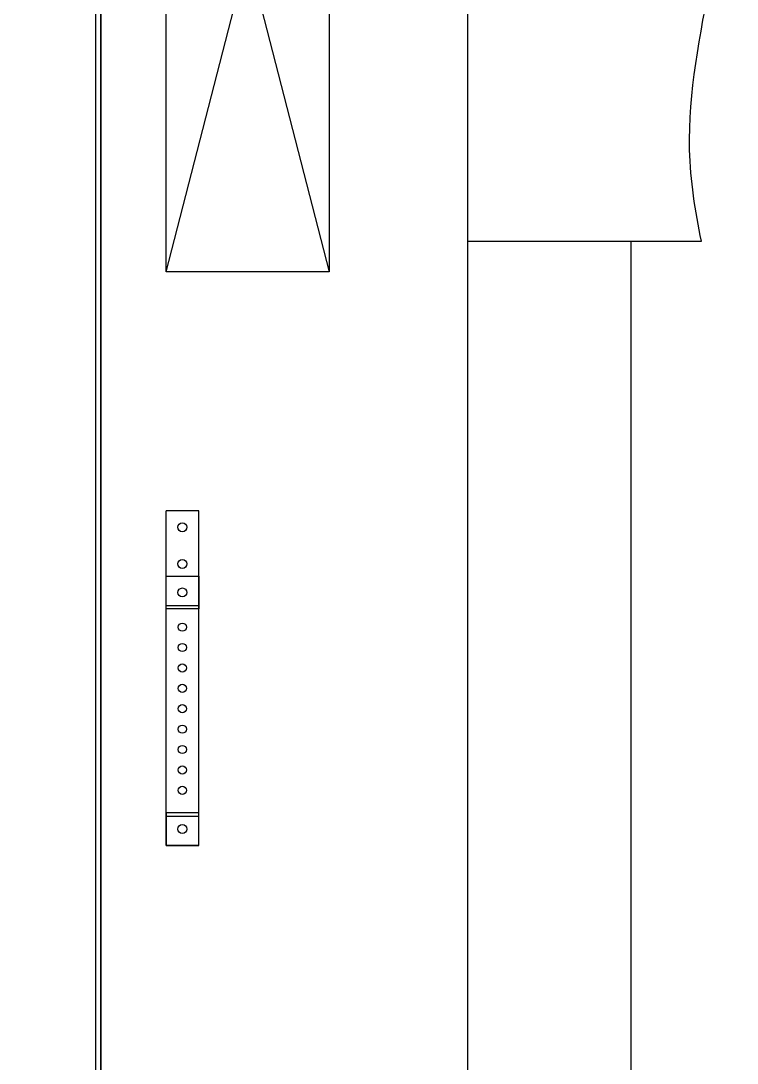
# Model space of a CAD drawing. Header units: millimetres. Extents: x 89450 to 753248, y -530175 to 1209785.
# Drawn here: x 98156 to 99034, y -91181 to -89904 of the extents above; entities that cross this region are included whole.
import ezdxf

# ---------------------------------------------------------------- set-up
doc = ezdxf.new("R2010")
doc.units = ezdxf.units.MM
doc.header["$LTSCALE"] = 150
doc.linetypes.add('HIDDEN', pattern=[9.525, 6.35, -3.175])
doc.layers.add('------00 Load Bank', color=3, linetype='Continuous')
doc.layers.add('-----35 Equipmnet Pad', color=7, linetype='Continuous')

msp = doc.modelspace()

# ---------------------------------------------------------------- linework, layer by layer
at = {"layer": '------00 Load Bank', "color": 161}
for p, q in [((98253.7, -88636.4, 0), (98253.7, -90144.1, 0)), ((98703.7, -90174.1, -9.9), (98989.9, -90174.1, -9.9)), ((98333.7, -90914.5, 0), (98333.7, -90504.5, 0)), ((98373.7, -90504.5, 0), (98333.7, -90504.5, 0)), ((98373.7, -90584.5, 0), (98373.7, -90504.5, 0)), ((98373.7, -90914.5, 0), (98373.7, -90584.5, 0)), ((98373.7, -90914.5, 0), (98333.7, -90914.5, 0))]:
    msp.add_line(p, q, dxfattribs=at)
at = {"layer": '------00 Load Bank', "color": 161, "linetype": 'HIDDEN'}
for p, q in [((98333.7, -90620.5, 0), (98373.7, -90620.5, 0)), ((98333.7, -90878.5, 0), (98373.7, -90878.5, 0))]:
    msp.add_line(p, q, dxfattribs=at)
at = {"layer": '------00 Load Bank', "color": 161, "elevation": 0}
for points in [[(98253.7, -88636.4), (96883.7, -88636.4), (96883.7, -91236.4), (98253.7, -91236.4), (98253.7, -88636.4)], [(98253.7, -91236.4), (98703.7, -91236.4), (98703.7, -88636.4), (98256, -88636.4)], [(98333.7, -90584.5), (98373.7, -90584.5), (98373.7, -90624.5), (98333.7, -90624.5), (98333.7, -90584.5)], [(98333.7, -90914.5), (98373.7, -90914.5), (98373.7, -90874.5), (98333.7, -90874.5), (98333.7, -90914.5)]]:
    msp.add_lwpolyline(points, dxfattribs=at)
for points in [[(98253.7, -91236.4), (96883.7, -91236.4), (96883.7, -88636.4), (98253.7, -88636.4)], [(98247.7, -88642.4), (96889.7, -88642.4), (96889.7, -91230.4), (98247.7, -91230.4)]]:
    msp.add_lwpolyline(points, close=True, dxfattribs=at)
at = {"layer": '------00 Load Bank', "color": 161, "linetype": 'HIDDEN', "ltscale": 5, "elevation": -9.9}
msp.add_lwpolyline([(98333.7, -90211.6), (98333.7, -89436.6), (98533.7, -89436.6), (98533.7, -90211.6)], close=True, dxfattribs=at)
for points in [[(98333.7, -90211.6), (98533.7, -89436.6)], [(98333.7, -89436.6), (98533.7, -90211.6)]]:
    msp.add_lwpolyline(points, dxfattribs=at)
at = {"layer": '------00 Load Bank', "color": 161}
for centre, radius in [((98353.7, -90524.5, 0), 5.5), ((98353.7, -90569.5, 0), 5.5), ((98353.7, -90604.5, 0), 5.5), ((98353.7, -90647, 0), 5), ((98353.7, -90672, 0), 5), ((98353.7, -90697, 0), 5), ((98353.7, -90722, 0), 5), ((98353.7, -90747, 0), 5), ((98353.7, -90772, 0), 5), ((98353.7, -90797, 0), 5), ((98353.7, -90822, 0), 5), ((98353.7, -90847, 0), 5), ((98353.7, -90894.5, 0), 5.5)]:
    msp.add_circle(centre, radius, dxfattribs=at)
msp.add_open_spline([(98989.9, -90174.1, 0), (98981.9, -90136.9, 0), (98955.4, -89960, 0), (99058.2, -89720.7, 0), (99003.1, -89528.7, 0), (98984.8, -89474.1, 0)], degree=3, knots=[124.01415, 124.01415, 124.01415, 124.01415, 238.000173, 663.61754, 833.548095, 833.548095, 833.548095, 833.548095], dxfattribs=at)
at = {"layer": '-----35 Equipmnet Pad', "color": 161, "ltscale": 5, "elevation": -9.9}
msp.add_lwpolyline([(98903.7, -93574.1), (98903.7, -90174.1)], dxfattribs=at)

doc.saveas('drawing.dxf')
